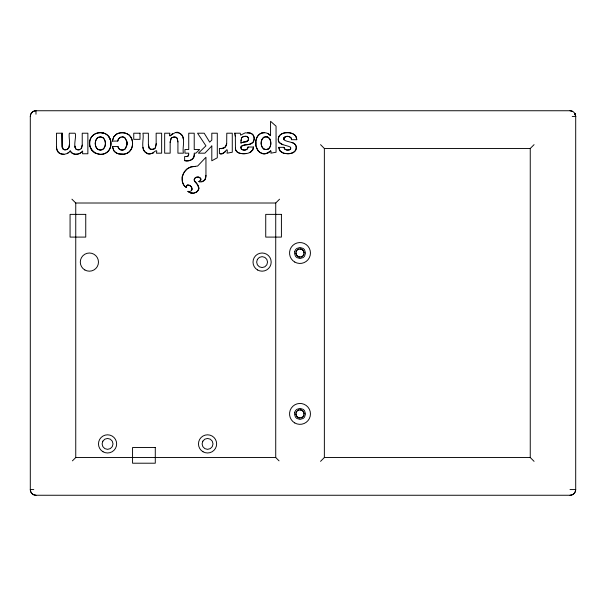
<?xml version="1.0" encoding="UTF-8"?>
<svg xmlns="http://www.w3.org/2000/svg" width="606" height="606" viewBox="0 0 606 606"><rect width="100%" height="100%" fill="white"/><g stroke="black" fill="none" stroke-linecap="round" stroke-linejoin="round"><path stroke-width="0.91" d="M193.155 193.193L190.542 192.814L187.951 191.375C193.965 192.769 192.458 184.482 187.557 185.004L186.739 185.459L186.436 187.459L185.618 187.065L183.754 185.05L182.398 181.838L182.247 176.884L184.3 171.96L187.345 168.741L190.958 166.953L197.654 166.029L205.949 157.257L205.949 175.354C206.229 178.058 204.896 181.171 201.987 181.732A5.818 5.818 0 0 1 199.435 181.777L198.753 181.595L200.003 180.936A2.659 2.659 0 0 0 200.647 180.293L200.874 179.179A2.053 2.053 0 0 0 200.571 178.399L198.45 177.081L195.92 177.414A3.075 3.075 0 0 0 194.98 178.096L194.375 179.171A2.871 2.871 0 0 0 194.291 180.27L195.011 181.876L197.601 184.716A8.295 8.295 0 0 1 198.298 185.891L198.844 188.421A4.113 4.113 0 0 1 198.526 189.67L197.336 191.314A7.037 7.037 0 0 1 196.299 192.125L193.715 193.132M205.949 175.354L205.063 179.603L201.95 181.739M240.87 140.933L241.612 137.948A3.257 3.257 0 0 1 242.294 137.221C244.4 135.456 249.604 136.161 248.551 139.759A2.189 2.189 0 0 1 247.968 140.744L240.87 142.978L241.559 138.032A3.553 3.553 0 0 1 242.241 137.267L243.46 136.608A4.462 4.462 0 0 1 244.491 136.38C250.21 134.979 249.301 143.183 244.013 142.031M156.151 143.675L155.492 147.485A3.288 3.288 0 0 1 154.863 148.372A3.106 3.106 0 0 1 154.341 148.796L151.909 149.394L150.288 149.091L149.121 148.084L148.387 144.486L148.387 133.206L142.902 133.206C144.342 139.13 139.698 149.621 146.879 153.227C151.015 157.371 158.439 145.91 156.424 153.174L161.643 153.174L161.643 133.206L156.151 133.206L156.166 144.501L155.272 147.872A3.242 3.242 0 0 1 154.098 148.94L152.394 149.387M261.747 133.085A7.53 7.53 0 0 0 259.876 133.979C256.512 136.236 255.421 140.645 255.8 144.486A13.802 13.802 0 0 0 256.194 146.758L258.224 150.849A7.886 7.886 0 0 0 261.943 153.31C265.708 156.568 272.579 147.228 270.837 153.174L276.056 152.25L276.056 126.177L270.564 121.298L270.564 135.676C268.488 133.047 264.89 132.025 261.747 133.085M170.157 142.463L171.15 138.35A3.136 3.136 0 0 1 171.968 137.592L174.407 136.994L176.028 137.297L177.194 138.304L177.922 141.902L177.922 153.174L183.406 153.174C181.959 147.25 186.618 136.759 179.429 133.153C175.293 129.01 167.87 140.478 169.885 133.206L164.665 133.206L164.665 153.174L170.157 153.174L170.18 141.743L171.036 138.516A3.242 3.242 0 0 1 172.21 137.448L173.922 137.001L176.066 137.312L177.202 138.319L177.922 141.902M240.87 147.341C243.301 142.698 253.232 146.879 254.073 139.766A7.454 7.454 0 0 0 254.156 138.66L254.141 138.297A7.742 7.742 0 0 0 254.005 137.176L253.217 135.252A4.719 4.719 0 0 0 252.588 134.479L251.52 133.661A6.363 6.363 0 0 0 250.566 133.206L245.248 132.835L240.635 135.138L240.249 133.206L234.689 133.206L235.34 136.365L235.454 149.031A5.212 5.212 0 0 0 235.696 149.947L237.151 151.97A5.863 5.863 0 0 0 237.976 152.523L239.196 153.053A8.969 8.969 0 0 0 240.211 153.341L241.18 153.515A19.65 19.65 0 0 0 244.15 153.712L247.96 153.273L250.922 151.954L252.763 149.902L253.535 147.031L248.051 147.031L247.528 148.72C246.006 150.477 242.976 150.515 241.294 148.978L240.87 147.341L241.294 148.978C242.968 150.515 245.991 150.477 247.521 148.735L248.051 147.031M183.095 174.127L182.482 175.823A13.453 13.453 0 0 0 182.164 177.369C181.724 181.065 182.838 185.709 186.436 187.459L186.746 185.459M192.254 193.2A6.833 6.833 0 0 0 194.534 192.95C201.336 191.132 198.139 183.944 194.405 180.77A2.621 2.621 0 0 1 194.276 179.793M79.409 149.72C70.69 151.288 77.424 135.752 74.992 133.214L69.349 133.214C68.069 137.365 72.758 149.864 64.759 149.826A3.568 3.568 0 0 1 64.039 149.637L63.691 149.477A2.363 2.363 0 0 1 63.206 149.137L62.123 145.841L62.115 133.214L56.464 133.214L56.578 148.659L58.388 152.462C61.842 155.378 67.667 154.712 70.182 150.902C71.894 154.492 76.417 154.992 79.727 153.477C82.022 152.697 83.052 148.122 82.545 153.765L87.87 153.765L87.87 133.214L82.227 133.214L82.227 145.137L81.159 148.591M186.368 186.883L186.383 186.345M285.471 136.645L284.032 137.736L283.858 139.478A2.038 2.038 0 0 0 284.214 140.016C288.259 142.736 297.258 141.493 296.183 148.591C295.72 152 292.084 153.583 289.001 153.666A18.021 18.021 0 0 1 287.161 153.712L284.752 153.469A10.219 10.219 0 0 1 283.154 153.045L280.086 150.917L278.783 147.341L283.994 147.341L284.509 148.856C286.04 150.356 288.668 150.462 290.41 149.288L290.675 147.606A2.068 2.068 0 0 0 290.319 147.061C285.964 144.743 276.601 145.152 278.465 137.759C279.184 134.691 282.366 133.078 285.282 132.797A16.468 16.468 0 0 1 286.441 132.691A17.347 17.347 0 0 1 287.653 132.669A16.233 16.233 0 0 1 289.426 132.782L292.546 133.578L294.993 135.229A6.393 6.393 0 0 1 296.008 136.676L296.743 139.698L291.531 139.698L291.153 138.145A3.136 3.136 0 0 0 290.675 137.509L288.842 136.517A6.158 6.158 0 0 0 288.085 136.38L287.827 136.35A6.727 6.727 0 0 0 286.494 136.388L283.941 137.91L284.722 137.024M69.349 144.66L69.001 147.409L67.311 149.515L65.122 149.864L63.615 149.44A2.644 2.644 0 0 1 62.903 148.803L62.35 147.652M188.731 154.371L187.837 156.424L184.633 156.537L184.633 160.635C189.504 162.029 195.42 158.81 194.215 153.174L195.889 153.174L199.624 149.508L194.215 149.508L194.215 133.206L188.731 133.206L188.731 149.508L184.944 149.508L184.944 153.174L188.731 153.174L188.542 155.666L186.64 156.651M226.674 143.872L226.788 133.206L232.272 133.206L232.272 152.25L227.053 153.174C228.364 143.728 224.031 157.015 219.41 153.523L219.41 148.425C222.629 149.326 226.47 147.523 226.674 143.88L224.826 147.561L220.917 148.606M124.063 137.282C121.351 136.017 117.912 138.07 117.769 141.084L112.322 141.084L113.754 136.888L116.504 134.108C120.571 131.994 125.457 132.244 129.139 135.047C132.585 138.289 133.373 143.47 131.835 147.811A11.567 11.567 0 0 1 130.904 149.75L129.063 151.939A8.825 8.825 0 0 1 127.328 153.121L126.669 153.432A10.514 10.514 0 0 1 123.927 154.197L118.382 153.78A9.666 9.666 0 0 1 116.155 152.78L115.602 152.417A7.764 7.764 0 0 1 113.837 150.652L112.443 146.531L117.965 146.531C118.178 149.379 121.571 150.856 123.995 149.674A4.409 4.409 0 0 0 125.071 148.932A4.09 4.09 0 0 0 125.616 148.303L126.563 146.296A9.976 9.976 0 0 0 126.851 144.895L126.949 143.614A11.173 11.173 0 0 0 126.859 141.933A9.711 9.711 0 0 0 126.578 140.569L124.533 137.547M82.227 145.137L81.742 147.667A3.689 3.689 0 0 1 78.401 149.871L76.432 149.447A2.553 2.553 0 0 1 75.591 148.629L75.023 146.576M194.215 154.719C194.534 159.817 188.761 161.613 184.633 160.635M278.275 138.91C278.495 134.327 283.593 132.426 287.555 132.669A15.642 15.642 0 0 1 290.251 132.911L292.857 133.721L295.069 135.312A5.916 5.916 0 0 1 296.107 136.865L296.705 139.077M572.223 116.428L575.7 116.428L574.935 113.58L575.7 116.428L575.7 489.572A5.681 5.681 0 0 1 570.019 495.253L35.981 495.253L33.777 494.807A5.681 5.681 0 0 1 30.3 489.572L30.3 116.428L30.747 114.223A5.681 5.681 0 0 1 35.981 110.746L570.019 110.746L572.223 111.193M117.769 141.084L118.518 138.842L121.064 137.054M253.535 147.031L252.808 149.818L249.574 152.72M253.558 135.842L253.694 136.153A5.34 5.34 0 0 1 254.005 137.138L254.111 137.835A7.984 7.984 0 0 1 254.134 139.244L253.194 142.039L250.505 143.986A7.764 7.764 0 0 1 249.536 144.304L247.657 144.683M295.91 253.005L296.69 250.596L298.735 249.119L301.265 249.119L303.311 250.596L304.091 253.005L303.311 255.414L301.265 256.891L298.735 256.891L296.69 255.414L295.91 253.005L296.107 254.27M295.91 413.898L296.69 411.489L298.735 410.012L301.265 410.012L303.311 411.489L304.091 413.898L303.311 416.307L301.265 417.784L298.735 417.784L296.69 416.307L295.91 413.898L296.107 415.163M112.322 141.084L113.708 136.956L116.458 134.138C120.518 132.002 125.45 132.229 129.131 135.047C132.237 137.986 133.206 142.463 132.222 146.523A11.135 11.135 0 0 1 131.07 149.47L129.949 151.053A8.908 8.908 0 0 1 128.555 152.341A9.438 9.438 0 0 1 126.927 153.326L123.791 154.219L119.814 154.129A11.37 11.37 0 0 1 117.738 153.56L116.473 152.97A8.62 8.62 0 0 1 114.829 151.773A7.105 7.105 0 0 1 113.572 150.235L112.443 146.531M290.804 148.19L290.38 149.318L289.251 149.902L286.721 150L284.502 148.856L283.994 147.341M296.107 251.74L296.69 250.604M303.311 255.406L303.894 254.27M296.107 412.633L296.69 411.497M303.311 416.299L303.894 415.163M183.3 173.695L183.52 173.263M191.541 190.473L192.17 189.39C192.367 187.004 189.776 185.042 187.557 185.004M184.019 172.399L185.762 170.165A11.294 11.294 0 0 1 193.041 166.567L195.337 166.506M270.761 150.629C269.087 153.363 265.587 154.166 262.61 153.485A8.09 8.09 0 0 1 259.951 152.379L258.383 151.03A8.81 8.81 0 0 1 257.164 149.296L256.118 146.447A14.552 14.552 0 0 1 255.777 144.251L255.823 141.357A13.62 13.62 0 0 1 256.315 139.001L256.573 138.244A9.991 9.991 0 0 1 257.603 136.252L258.103 135.577A8.067 8.067 0 0 1 259.876 133.979A7.916 7.916 0 0 1 262.375 132.903L264.504 132.669M268.314 149.008C273.109 145.629 270.799 134.252 263.739 137.32C259.656 140.213 260.338 149.409 266.185 149.584C271.42 149.174 271.738 141.796 269.405 138.342M71.925 199.185L75.75 203.01L75.75 457.53L72.425 460.855M263.739 137.32C260.209 140.031 260.315 146.478 263.905 149.106M279.555 199.185L275.73 203.01L75.75 203.01M534.075 144.645L530.25 148.47L324.361 148.47L320.536 144.645M320.536 461.355L324.361 457.53L530.25 457.53L534.075 461.355M97.93 137.471C93.832 140.44 94.331 149.674 100.24 150.068C107.118 150.068 107.179 137.077 100.354 136.911L97.93 137.471L100.354 136.911L102.846 137.532M98.005 137.433C94.369 140.137 94.392 146.637 97.861 149.462M169.998 135.986L172.528 133.562M102.611 149.576C106.3 146.887 106.315 140.297 102.778 137.486M225.493 151.659L223.197 153.189L220.607 153.719M240.87 142.978L243.71 142.077M81.181 152.447C78 155.159 72.167 155.045 70.182 150.902M67.357 153.469L68.864 152.409M297.599 249.695L298.735 249.111M301.265 256.899L302.402 256.315M297.599 410.588L298.735 410.004M301.265 417.792L302.402 417.208M152.106 153.477L153.788 152.81M285.403 136.668L286.979 136.342M268.625 148.811L266.185 149.584L263.784 149.031M263.678 137.342L265.973 136.804L268.322 137.395L269.882 139.062M243.15 145.296L241.271 146.152A1.454 1.454 0 0 0 240.877 147M102.687 149.538L100.24 150.068L97.786 149.409M243.763 145.182L244.415 145.084M247.574 144.698L246.218 144.872M244.756 145.039L245.468 144.955M246.15 153.606L244.15 153.719A19.998 19.998 0 0 1 241.241 153.53L240.294 153.356A9.325 9.325 0 0 1 238.984 152.977L238.385 152.727A6.552 6.552 0 0 1 237.552 152.265L236.385 151.212A4.318 4.318 0 0 1 235.764 150.129L235.378 148.038M122.632 150.046C120.427 150.386 118.162 148.796 117.965 146.531M75.75 457.53L275.73 457.53L279.055 460.855M33.777 489.572L30.3 489.572A5.681 5.681 0 0 0 35.981 495.253M570.019 489.572L575.253 489.572M287.365 136.335L289.509 136.744L290.857 137.706A2.795 2.795 0 0 1 291.357 138.607M247.362 132.669L248.142 132.699M122.26 136.911L123.207 137.001A3.848 3.848 0 0 1 125.131 138.024L126.851 141.872A11.302 11.302 0 0 1 126.949 143.221A10.908 10.908 0 0 1 126.927 144.13A11.817 11.817 0 0 1 126.828 145.039L125.086 148.924A4.015 4.015 0 0 1 123.094 149.97M176.104 132.669C179.899 132.237 183.383 135.191 183.33 139.062M150.205 153.719C146.417 154.144 142.925 151.189 142.978 147.319M63.978 154.325L60.842 153.871L58.464 152.53L56.956 150.182L56.464 146.97M102.997 132.926C98.892 132.063 94.566 133.305 91.801 136.547C83.173 147.432 99.952 161.264 108.754 150.583C113.102 144.622 110.883 134.434 102.997 132.926C108.951 134.085 112.004 140.547 110.716 146.152A9.635 9.635 0 0 1 103.103 154.03L100.354 154.325L95.43 153.333C90.695 151.068 88.984 145.569 89.976 140.698A9.605 9.605 0 0 1 97.505 132.972L100.24 132.653L105.194 133.623M192.322 193.193L191.004 192.95M248.513 132.729L249.574 132.903A7.189 7.189 0 0 1 250.96 133.373L251.884 133.896A5.06 5.06 0 0 1 253.702 136.161M300 248.915L301.265 249.111M298.735 256.899L300 257.095M300 409.807L301.265 410.004M298.735 417.792L300 417.988M151.909 149.394L150.25 149.076L149.106 148.061L148.387 144.486M199.427 181.777L199.041 181.474A5.81 5.81 0 0 0 199.783 181.08L200.821 179.929L200.76 178.778A2.265 2.265 0 0 0 200.359 178.111L199.935 177.709A3.348 3.348 0 0 0 198.707 177.134L197.776 177.013A4.469 4.469 0 0 0 196.829 177.096A3.56 3.56 0 0 0 195.965 177.384L194.64 178.543A2.674 2.674 0 0 0 194.276 179.709M291.691 142.418C294.804 142.925 297.091 146.008 296.076 149.084A5.287 5.287 0 0 1 295.433 150.599L293.084 152.682L289.804 153.591A17.468 17.468 0 0 1 287.911 153.719L283.593 153.189L280.661 151.553A6.174 6.174 0 0 1 279.934 150.705A5.924 5.924 0 0 1 279.154 149.167L278.783 147.341M282.813 144.751L279.002 142.312L278.245 139.615M267.39 136.994L268.322 137.395M189.731 192.481L187.951 191.375L188.595 191.852M268.003 133.487L270.488 135.676M302.402 249.695L303.311 250.604M296.69 255.406L297.599 256.315M302.402 410.588L303.311 411.497M296.69 416.299L297.599 417.208M108.701 136.327L110.671 140.577M89.999 146.372L91.953 150.621M234.689 133.206L235.052 134.115M574.935 113.58L575.7 116.428A5.681 5.681 0 0 0 570.019 110.746M291.433 138.857L291.531 139.698M303.894 251.74L304.091 253.005M303.894 412.633L304.091 413.898M62.176 146.584L62.282 147.364M198.798 187.421L198.844 187.837A3.863 3.863 0 0 1 198.738 189.042M235.242 135.199L235.34 136.373M75 146.129L75.106 147.319M296.698 139.032L296.743 139.698M255.755 142.145L255.8 144.486M126.859 141.933L126.904 144.47M530.25 148.47L530.25 457.53M324.361 148.47L324.361 457.53M275.73 203.01L275.73 457.53M35.981 114.223L35.981 110.746A5.681 5.681 0 0 0 30.3 116.428M575.7 489.572A5.681 5.681 0 0 1 570.019 495.253M190.935 192.988A6.833 6.833 0 0 1 189.701 192.534M294.721 251.414L294.569 253.611L295.402 256.043A6.136 6.136 0 0 0 296.963 257.603L300 258.52L303.038 257.603A6.136 6.136 0 0 0 304.598 256.043L305.515 253.005L304.598 249.967A6.136 6.136 0 0 0 303.038 248.407L300 247.49L296.963 248.407A6.136 6.136 0 0 0 295.402 249.967L294.721 251.414M294.721 412.307L294.569 414.504L295.402 416.936A6.136 6.136 0 0 0 296.963 418.496L300 419.413L303.038 418.496A6.136 6.136 0 0 0 304.598 416.936L305.515 413.898L304.598 410.86A6.136 6.136 0 0 0 303.038 409.3L300 408.383L296.963 409.3A6.136 6.136 0 0 0 295.402 410.86L294.721 412.307M283.835 138.16L283.866 139.494L283.843 138.138M102.846 441.168L102.111 443.895L102.846 446.622L104.838 448.622L107.565 449.349L110.292 448.622L112.284 446.622L113.019 443.895L112.284 441.168L110.292 439.168L107.565 438.441L104.838 439.168L102.846 441.168M202.836 441.168L202.101 443.895L202.836 446.622L204.828 448.622L207.555 449.349L210.282 448.622L212.274 446.622L213.009 443.895L212.274 441.168L210.282 439.168L207.555 438.441L204.828 439.168L202.836 441.168M257.376 259.368L256.641 262.095L257.376 264.822L259.368 266.822L262.095 267.549L264.822 266.822L266.814 264.822L267.549 262.095L266.814 259.368L264.822 257.368L262.095 256.641L259.368 257.368L257.376 259.368M211.805 145.985L204.889 153.174L198.397 153.174L205.934 145.834L197.556 133.206L204.199 133.206L209.676 142.13L211.805 140.077L211.805 133.206L217.289 133.206L217.289 157.78L211.805 160.787L211.805 145.985M139.994 133.214L133.752 133.214L133.752 139.335L139.994 139.335L139.994 133.214M85.749 214.372L70.069 214.372L70.069 237.097L85.749 237.097L85.749 214.372M281.411 214.372L265.731 214.372L265.731 237.097L281.411 237.097L281.411 214.372M155.287 447.531L132.562 447.531L132.562 463.211L155.287 463.211L155.287 447.531M62.304 147.463L62.115 133.214L62.304 147.463M84.84 269.965A9.09 9.09 0 0 0 98.475 262.095A9.09 9.09 0 0 0 84.84 254.225A9.09 9.09 0 0 0 84.84 269.965M294.774 262.057A10.454 10.454 0 0 0 310.454 253.005A10.454 10.454 0 0 0 294.774 243.953A10.454 10.454 0 0 0 294.774 262.057M294.774 422.95A10.454 10.454 0 0 0 310.454 413.898A10.454 10.454 0 0 0 294.774 404.846A10.454 10.454 0 0 0 294.774 422.95M103.02 451.765A9.09 9.09 0 0 0 116.655 443.895A9.09 9.09 0 0 0 103.02 436.025A9.09 9.09 0 0 0 103.02 451.765M203.01 451.765A9.09 9.09 0 0 0 216.645 443.895A9.09 9.09 0 0 0 203.01 436.025A9.09 9.09 0 0 0 203.01 451.765M257.55 269.965A9.09 9.09 0 0 0 271.185 262.095A9.09 9.09 0 0 0 257.55 254.225A9.09 9.09 0 0 0 257.55 269.965"/></g></svg>
